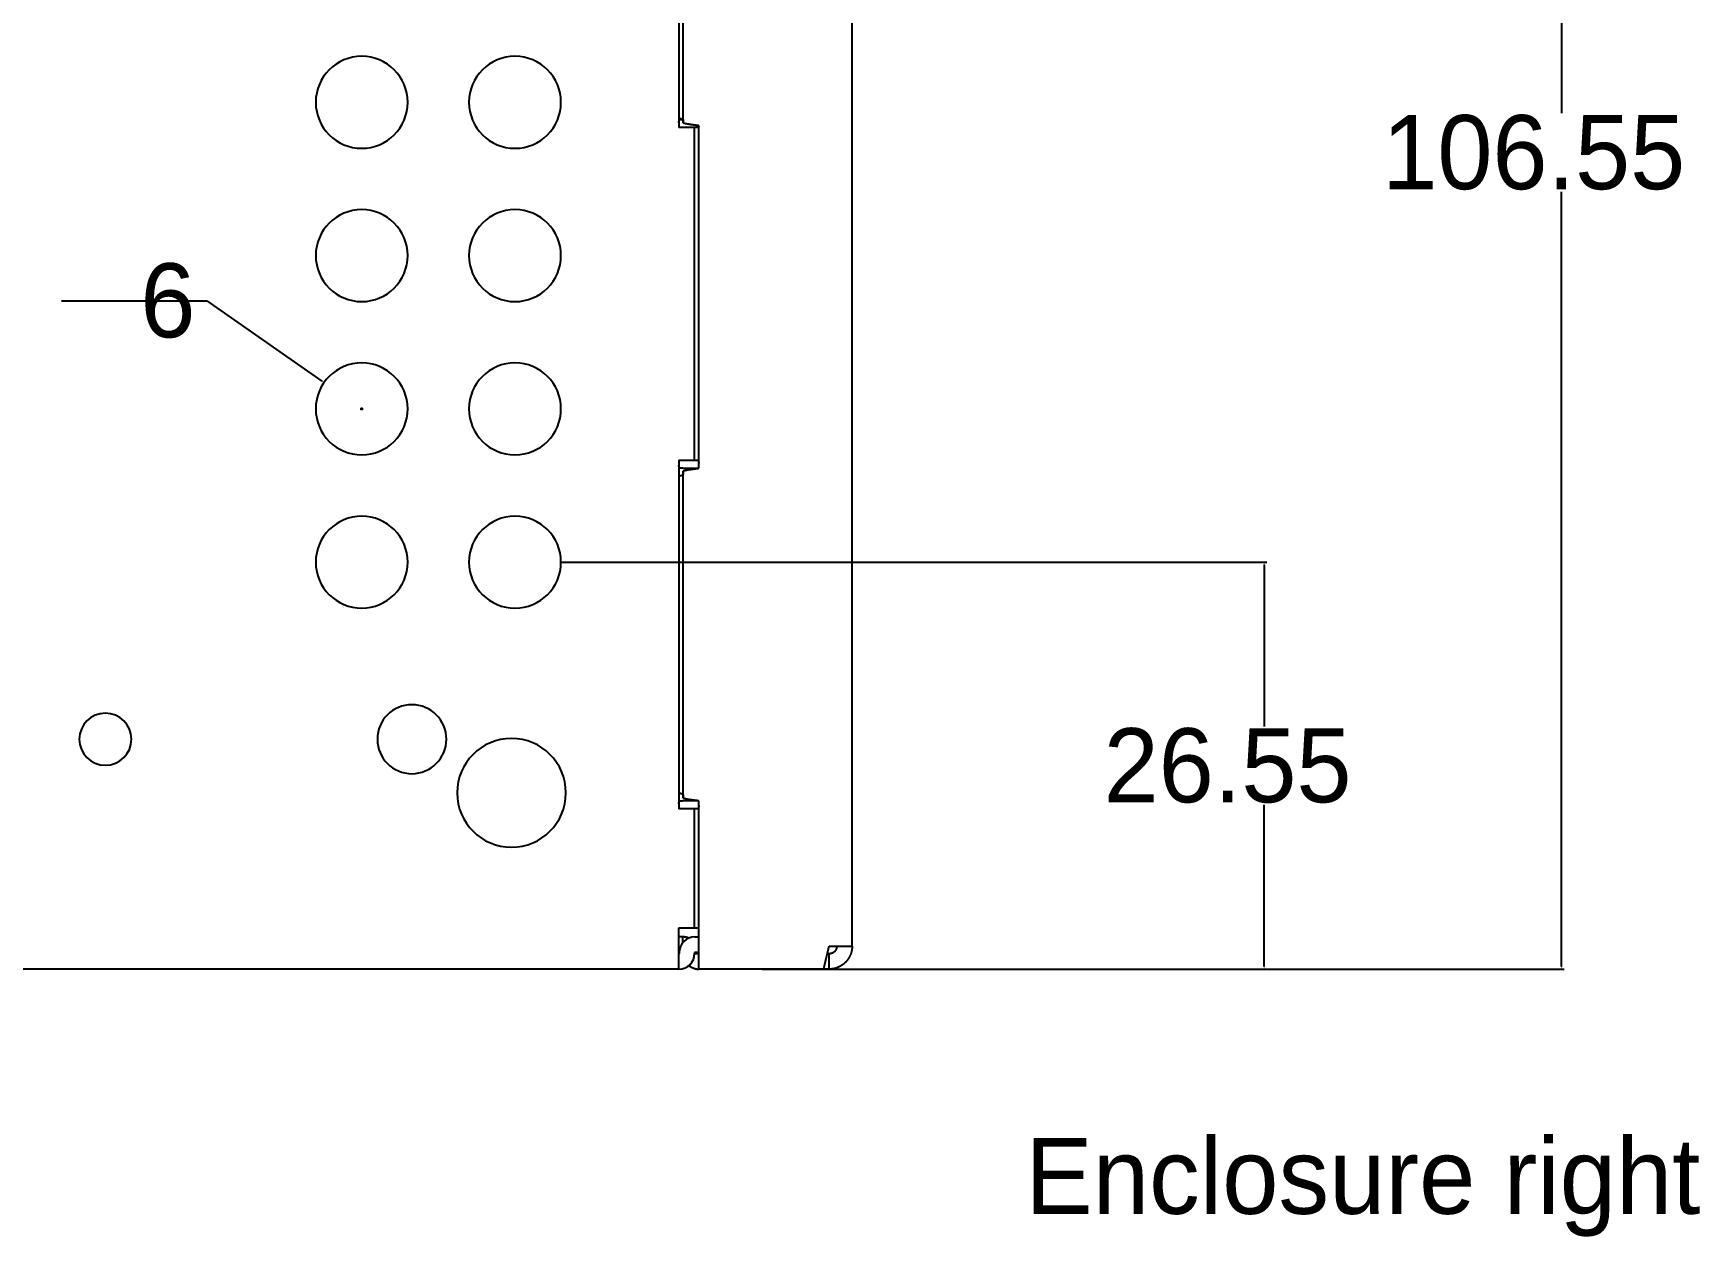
# Model space of a CAD drawing. Extents: x -27 to 262, y 5 to 196.
# Drawn here: x 150.6 to 261.7, y 42.3 to 122.6 of the extents above; entities that cross this region are included whole.
import ezdxf

# ---------------------------------------------------------------- set-up
doc = ezdxf.new("R2010")
doc.units = 0
doc.header["$LTSCALE"] = 25.4
doc.linetypes.add('KÖRPER', pattern=[0])
doc.linetypes.add('ZWEISTRICHPUNKT', pattern=[0.875, 0.25, -0.125, 0.25, -0.125, 0, -0.125])
doc.layers.get('DEFPOINTS').update_dxf_attribs({"linetype": 'CONTINUOUS'})
doc.layers.add('2D_ANSICHT_1_DIMENSIONS_1', color=7, linetype='KÖRPER')
doc.layers.add('2D_ANSICHT_1_DRAWING_1', color=7, linetype='KÖRPER')
doc.dimstyles.get("Standard").update_dxf_attribs({"dimtxt": 0.18, "dimasz": 0.18, "dimexe": 0.18, "dimexo": 0.0625, "dimgap": 0.09, "dimtad": 0, "dimtih": 1, "dimtoh": 1, "dimzin": 0, "dimcen": 0.09, "dimazin": 3, "dimtfac": 1, "dimtofl": 0, "dimtmove": 0, "dimatfit": 3})

# ---------------------------------------------------------------- blocks, each defined once
blk = doc.blocks.new('*D1')
at = {"layer": '2D_ANSICHT_1_DIMENSIONS_1', "color": 0, "linetype": 'KÖRPER'}
for p, q in [((185.87, 87.3), (232.88, 87.3)), ((232.7, 87.12), (232.7, 76.35)), ((232.7, 60.35), (232.7, 71.12)), ((199.23, 60.17), (232.88, 60.17))]:
    blk.add_line(p, q, dxfattribs=at)
at = {"layer": '2D_ANSICHT_1_DIMENSIONS_1', "color": 0}
for points in [[(232.73, 87.12), (232.67, 87.12), (232.7, 87.3)], [(232.67, 60.35), (232.73, 60.35), (232.7, 60.17)]]:
    blk.add_solid(points, dxfattribs=at)
at = {"layer": 'DEFPOINTS', "color": 0}
for p in [(185.81, 87.3), (232.7, 87.3), (199.17, 60.17)]:
    blk.add_point(p, dxfattribs=at)
at = {"layer": '2D_ANSICHT_1_DIMENSIONS_1', "color": 0}
blk.add_text('26.55', height=4.939, dxfattribs=at).set_placement((222, 71.29))
blk = doc.blocks.new('*D2')
at = {"layer": '2D_ANSICHT_1_DIMENSIONS_1', "color": 0, "linetype": 'KÖRPER'}
for p, q in [((185.87, 169.06), (252.71, 169.06)), ((252.53, 168.88), (252.53, 117.23)), ((252.53, 60.35), (252.53, 112)), ((201.36, 60.17), (252.71, 60.17))]:
    blk.add_line(p, q, dxfattribs=at)
at = {"layer": '2D_ANSICHT_1_DIMENSIONS_1', "color": 0}
for points in [[(252.56, 168.88), (252.5, 168.88), (252.53, 169.06)], [(252.5, 60.35), (252.56, 60.35), (252.53, 60.17)]]:
    blk.add_solid(points, dxfattribs=at)
at = {"layer": 'DEFPOINTS', "color": 0}
for p in [(185.81, 169.06), (252.53, 169.06), (201.3, 60.17)]:
    blk.add_point(p, dxfattribs=at)
at = {"layer": '2D_ANSICHT_1_DIMENSIONS_1', "color": 0}
blk.add_text('106.55', height=4.939, dxfattribs=at).set_placement((240.58, 112.17))
blk = doc.blocks.new('*D6')
at = {"layer": '2D_ANSICHT_1_DIMENSIONS_1', "color": 0, "linetype": 'KÖRPER'}
for p, q in [((152.5, 104.73), (162.2, 104.73)), ((162.2, 104.73), (169.86, 99.38)), ((172.43, 97.52), (172.61, 97.52)), ((172.52, 97.43), (172.52, 97.61))]:
    blk.add_line(p, q, dxfattribs=at)
at = {"layer": '2D_ANSICHT_1_DIMENSIONS_1', "color": 0}
blk.add_solid([(169.84, 99.36), (169.88, 99.41), (170.01, 99.28)], dxfattribs=at)
at = {"layer": 'DEFPOINTS', "color": 0}
for p in [(170.01, 99.28), (175.04, 95.77)]:
    blk.add_point(p, dxfattribs=at)
at = {"layer": '2D_ANSICHT_1_DIMENSIONS_1', "color": 0}
blk.add_text('6', height=4.94, dxfattribs=at).set_placement((157.76, 102.29))

msp = doc.modelspace()

# ---------------------------------------------------------------- linework, layer by layer
at = {"layer": '2D_ANSICHT_1_DRAWING_1', "color": 5, "linetype": 'KÖRPER'}
for p, q in [((205.227, 61.701), (205.227, 194.102)), ((193.678, 139.527), (193.678, 116.276)), ((193.964, 116.608), (193.964, 139.195)), ((193.678, 116.932), (193.944, 116.835)), ((193.678, 116.613), (193.698, 116.813)), ((193.698, 116.813), (193.944, 116.813)), ((193.948, 116.813), (193.944, 116.813)), ((194.721, 116.276), (193.678, 116.276)), ((194.721, 94.098), (194.721, 116.276)), ((194.741, 116.276), (194.721, 116.276)), ((194.987, 116.276), (194.741, 116.276)), ((195, 116.405), (194.987, 116.276)), ((195.007, 93.562), (195.007, 116.404)), ((193.678, 94.098), (193.678, 70.848)), ((193.678, 94.098), (194.721, 94.098)), ((193.698, 93.562), (193.678, 93.762)), ((193.944, 93.562), (193.698, 93.562)), ((193.944, 93.562), (194.986, 93.562)), ((193.964, 71.589), (193.964, 93.357)), ((194.721, 94.098), (194.741, 94.098)), ((194.741, 94.098), (194.987, 94.098)), ((194.987, 94.098), (195.007, 93.899)), ((194.986, 93.559), (194.986, 93.562)), ((194.986, 93.562), (195.007, 93.562)), ((193.678, 93.034), (193.944, 93.131)), ((193.944, 71.816), (193.678, 71.912)), ((193.678, 71.184), (193.698, 71.384)), ((193.698, 71.384), (193.944, 71.384)), ((194.986, 71.384), (193.944, 71.384)), ((194.986, 71.384), (194.986, 71.387)), ((195.007, 71.384), (194.986, 71.384)), ((195.007, 61.701), (195.007, 71.384)), ((194.721, 70.848), (193.678, 70.848)), ((194.721, 62.923), (194.721, 70.848)), ((194.741, 70.848), (194.721, 70.848)), ((194.987, 70.848), (194.741, 70.848)), ((195.007, 71.048), (194.987, 70.848)), ((193.678, 62.923), (194.721, 62.923)), ((193.678, 61.701), (193.678, 62.923)), ((193.944, 62.314), (193.678, 62.314)), ((193.944, 61.943), (193.944, 62.314)), ((194.721, 62.923), (194.741, 62.923)), ((194.741, 62.923), (195.007, 62.923)), ((194.741, 62.314), (195.007, 62.314)), ((193.678, 60.168), (193.678, 61.701)), ((193.699, 61.292), (193.678, 61.292)), ((193.699, 61.271), (193.699, 61.21)), ((194.721, 61.271), (194.721, 61.21)), ((194.986, 61.271), (194.721, 61.271)), ((194.741, 61.292), (195.007, 61.292)), ((194.986, 61.21), (194.986, 61.271)), ((195.007, 60.168), (195.007, 61.701)), ((203.694, 61.19), (203.574, 61.19)), ((203.694, 61.701), (205.227, 61.701)), ((203.694, 60.168), (203.694, 61.19)), ((193.678, 60.168), (81.308, 60.168)), ((203.333, 60.168), (195.007, 60.168)), ((203.694, 60.168), (203.333, 60.168))]:
    msp.add_line(p, q, dxfattribs=at)
for points in [[(193.944, 116.835), (193.945, 116.832), (193.945, 116.828), (193.946, 116.824), (193.946, 116.821), (193.947, 116.817), (193.947, 116.813), (193.948, 116.81), (193.949, 116.806), (193.949, 116.803), (193.95, 116.799), (193.95, 116.795), (193.951, 116.792), (193.951, 116.788), (193.952, 116.784), (193.952, 116.781), (193.953, 116.777), (193.953, 116.773), (193.954, 116.77), (193.954, 116.766), (193.955, 116.763), (193.955, 116.759), (193.956, 116.755), (193.956, 116.752), (193.957, 116.748), (193.957, 116.744), (193.958, 116.741), (193.958, 116.737), (193.958, 116.733), (193.959, 116.73), (193.959, 116.726), (193.96, 116.722), (193.96, 116.719), (193.96, 116.715), (193.961, 116.711), (193.961, 116.708), (193.961, 116.704), (193.962, 116.7), (193.962, 116.697), (193.962, 116.693), (193.962, 116.689), (193.963, 116.686), (193.963, 116.682), (193.963, 116.678), (193.963, 116.675), (193.964, 116.671), (193.964, 116.667), (193.964, 116.664), (193.964, 116.66), (193.964, 116.656), (193.964, 116.653), (193.964, 116.649), (193.964, 116.645), (193.964, 116.642), (193.964, 116.638), (193.964, 116.634), (193.964, 116.631)], [(195.007, 116.404), (194.996, 116.405), (194.985, 116.407), (194.974, 116.408), (194.963, 116.409), (194.951, 116.411), (194.94, 116.412), (194.929, 116.414), (194.918, 116.415), (194.907, 116.416), (194.896, 116.418), (194.885, 116.419), (194.874, 116.421), (194.863, 116.422), (194.852, 116.423), (194.84, 116.425), (194.829, 116.426), (194.818, 116.428), (194.807, 116.429), (194.796, 116.43), (194.785, 116.432), (194.774, 116.433), (194.763, 116.435), (194.752, 116.436), (194.741, 116.438), (194.73, 116.439), (194.718, 116.44), (194.707, 116.442), (194.696, 116.443), (194.685, 116.445), (194.674, 116.446), (194.663, 116.448), (194.652, 116.449), (194.641, 116.451), (194.63, 116.452), (194.619, 116.454), (194.608, 116.455), (194.597, 116.457), (194.585, 116.458), (194.574, 116.46), (194.563, 116.461), (194.552, 116.463), (194.541, 116.464), (194.53, 116.466), (194.519, 116.467), (194.508, 116.469), (194.497, 116.47), (194.486, 116.472), (194.475, 116.474), (194.464, 116.475), (194.453, 116.477), (194.442, 116.479), (194.43, 116.48), (194.419, 116.482), (194.408, 116.484), (194.397, 116.485), (194.386, 116.487), (194.375, 116.489), (194.364, 116.49), (194.353, 116.492), (194.342, 116.494), (194.331, 116.496), (194.32, 116.498), (194.309, 116.499), (194.298, 116.501), (194.287, 116.503), (194.276, 116.505), (194.265, 116.507), (194.254, 116.509), (194.243, 116.511), (194.232, 116.513), (194.221, 116.515), (194.21, 116.517), (194.199, 116.519), (194.188, 116.522), (194.177, 116.524), (194.166, 116.526), (194.155, 116.528), (194.144, 116.531), (194.133, 116.533), (194.122, 116.536), (194.112, 116.538), (194.101, 116.541), (194.09, 116.544), (194.079, 116.547), (194.068, 116.55), (194.057, 116.553), (194.047, 116.557), (194.036, 116.56), (194.026, 116.564), (194.015, 116.568), (194.005, 116.572), (193.995, 116.576), (193.985, 116.582), (193.976, 116.589), (193.968, 116.598), (193.964, 116.608)], [(193.964, 93.357), (193.968, 93.368), (193.976, 93.377), (193.985, 93.384), (193.995, 93.389), (194.005, 93.394), (194.015, 93.398), (194.026, 93.402), (194.036, 93.406), (194.047, 93.409), (194.057, 93.413), (194.068, 93.416), (194.079, 93.419), (194.09, 93.422), (194.101, 93.425), (194.112, 93.427), (194.122, 93.43), (194.133, 93.433), (194.144, 93.435), (194.155, 93.437), (194.166, 93.44), (194.177, 93.442), (194.188, 93.444), (194.199, 93.446), (194.21, 93.449), (194.221, 93.451), (194.232, 93.453), (194.243, 93.455), (194.254, 93.457), (194.265, 93.459), (194.276, 93.461), (194.287, 93.463), (194.298, 93.465), (194.309, 93.466), (194.32, 93.468), (194.331, 93.47), (194.342, 93.472), (194.353, 93.474), (194.364, 93.475), (194.375, 93.477), (194.386, 93.479), (194.397, 93.481), (194.408, 93.482), (194.419, 93.484), (194.43, 93.486), (194.442, 93.487), (194.453, 93.489), (194.464, 93.491), (194.475, 93.492), (194.486, 93.494), (194.497, 93.495), (194.508, 93.497), (194.519, 93.498), (194.53, 93.5), (194.541, 93.502), (194.552, 93.503), (194.563, 93.505), (194.574, 93.506), (194.585, 93.508), (194.597, 93.509), (194.608, 93.511), (194.619, 93.512), (194.63, 93.514), (194.641, 93.515), (194.652, 93.517), (194.663, 93.518), (194.674, 93.52), (194.685, 93.521), (194.696, 93.523), (194.707, 93.524), (194.718, 93.525), (194.73, 93.527), (194.741, 93.528), (194.752, 93.53), (194.763, 93.531), (194.774, 93.533), (194.785, 93.534), (194.796, 93.535), (194.807, 93.537), (194.818, 93.538), (194.829, 93.54), (194.84, 93.541), (194.852, 93.542), (194.863, 93.544), (194.874, 93.545), (194.885, 93.547), (194.896, 93.548), (194.907, 93.549), (194.918, 93.551), (194.929, 93.552), (194.94, 93.554), (194.951, 93.555), (194.963, 93.556), (194.974, 93.558), (194.985, 93.559), (194.996, 93.561), (195.007, 93.562)], [(193.964, 93.335), (193.964, 93.331), (193.964, 93.328), (193.964, 93.324), (193.964, 93.32), (193.964, 93.317), (193.964, 93.313), (193.964, 93.309), (193.964, 93.306), (193.964, 93.302), (193.964, 93.298), (193.964, 93.295), (193.963, 93.291), (193.963, 93.287), (193.963, 93.284), (193.963, 93.28), (193.962, 93.276), (193.962, 93.273), (193.962, 93.269), (193.962, 93.265), (193.961, 93.262), (193.961, 93.258), (193.961, 93.254), (193.96, 93.251), (193.96, 93.247), (193.96, 93.243), (193.959, 93.24), (193.959, 93.236), (193.958, 93.232), (193.958, 93.229), (193.958, 93.225), (193.957, 93.221), (193.957, 93.218), (193.956, 93.214), (193.956, 93.211), (193.955, 93.207), (193.955, 93.203), (193.954, 93.2), (193.954, 93.196), (193.953, 93.192), (193.953, 93.189), (193.952, 93.185), (193.952, 93.181), (193.951, 93.178), (193.951, 93.174), (193.95, 93.171), (193.95, 93.167), (193.949, 93.163), (193.949, 93.16), (193.948, 93.156), (193.947, 93.152), (193.947, 93.149), (193.946, 93.145), (193.946, 93.141), (193.945, 93.138), (193.945, 93.134), (193.944, 93.131)], [(193.944, 71.816), (193.945, 71.812), (193.945, 71.808), (193.946, 71.805), (193.946, 71.801), (193.947, 71.797), (193.947, 71.794), (193.948, 71.79), (193.949, 71.787), (193.949, 71.783), (193.95, 71.779), (193.95, 71.776), (193.951, 71.772), (193.951, 71.768), (193.952, 71.765), (193.952, 71.761), (193.953, 71.757), (193.953, 71.754), (193.954, 71.75), (193.954, 71.747), (193.955, 71.743), (193.955, 71.739), (193.956, 71.736), (193.956, 71.732), (193.957, 71.728), (193.957, 71.725), (193.958, 71.721), (193.958, 71.717), (193.958, 71.714), (193.959, 71.71), (193.959, 71.706), (193.96, 71.703), (193.96, 71.699), (193.96, 71.695), (193.961, 71.692), (193.961, 71.688), (193.961, 71.684), (193.962, 71.681), (193.962, 71.677), (193.962, 71.673), (193.962, 71.67), (193.963, 71.666), (193.963, 71.662), (193.963, 71.659), (193.963, 71.655), (193.964, 71.651), (193.964, 71.648), (193.964, 71.644), (193.964, 71.64), (193.964, 71.637), (193.964, 71.633), (193.964, 71.629), (193.964, 71.626), (193.964, 71.622), (193.964, 71.618), (193.964, 71.615), (193.964, 71.611)], [(195.007, 71.384), (194.996, 71.386), (194.985, 71.387), (194.974, 71.388), (194.963, 71.39), (194.951, 71.391), (194.94, 71.393), (194.929, 71.394), (194.918, 71.395), (194.907, 71.397), (194.896, 71.398), (194.885, 71.4), (194.874, 71.401), (194.863, 71.402), (194.852, 71.404), (194.84, 71.405), (194.829, 71.407), (194.818, 71.408), (194.807, 71.409), (194.796, 71.411), (194.785, 71.412), (194.774, 71.414), (194.763, 71.415), (194.752, 71.416), (194.741, 71.418), (194.73, 71.419), (194.718, 71.421), (194.707, 71.422), (194.696, 71.424), (194.685, 71.425), (194.674, 71.427), (194.663, 71.428), (194.652, 71.429), (194.641, 71.431), (194.63, 71.432), (194.619, 71.434), (194.608, 71.435), (194.597, 71.437), (194.585, 71.438), (194.574, 71.44), (194.563, 71.441), (194.552, 71.443), (194.541, 71.445), (194.53, 71.446), (194.519, 71.448), (194.508, 71.449), (194.497, 71.451), (194.486, 71.452), (194.475, 71.454), (194.464, 71.456), (194.453, 71.457), (194.442, 71.459), (194.43, 71.461), (194.419, 71.462), (194.408, 71.464), (194.397, 71.466), (194.386, 71.467), (194.375, 71.469), (194.364, 71.471), (194.353, 71.472), (194.342, 71.474), (194.331, 71.476), (194.32, 71.478), (194.309, 71.48), (194.298, 71.482), (194.287, 71.483), (194.276, 71.485), (194.265, 71.487), (194.254, 71.489), (194.243, 71.491), (194.232, 71.493), (194.221, 71.495), (194.21, 71.498), (194.199, 71.5), (194.188, 71.502), (194.177, 71.504), (194.166, 71.506), (194.155, 71.509), (194.144, 71.511), (194.133, 71.514), (194.122, 71.516), (194.112, 71.519), (194.101, 71.521), (194.09, 71.524), (194.079, 71.527), (194.068, 71.53), (194.057, 71.533), (194.047, 71.537), (194.036, 71.54), (194.026, 71.544), (194.015, 71.548), (194.005, 71.552), (193.995, 71.557), (193.985, 71.562), (193.976, 71.57), (193.968, 71.578), (193.964, 71.589)], [(194.343, 62.235), (194.336, 62.237), (194.329, 62.24), (194.322, 62.243), (194.315, 62.245), (194.309, 62.248), (194.302, 62.25), (194.295, 62.253), (194.288, 62.255), (194.281, 62.258), (194.274, 62.26), (194.267, 62.262), (194.26, 62.265), (194.253, 62.267), (194.246, 62.269), (194.239, 62.271), (194.232, 62.273), (194.225, 62.275), (194.218, 62.277), (194.211, 62.279), (194.204, 62.281), (194.197, 62.283), (194.19, 62.284), (194.183, 62.286), (194.176, 62.288), (194.169, 62.289), (194.162, 62.291), (194.154, 62.292), (194.147, 62.294), (194.14, 62.295), (194.133, 62.296), (194.126, 62.298), (194.118, 62.299), (194.111, 62.3), (194.104, 62.301), (194.097, 62.303), (194.09, 62.304), (194.082, 62.305), (194.075, 62.306), (194.068, 62.306), (194.061, 62.307), (194.053, 62.308), (194.046, 62.309), (194.039, 62.31), (194.032, 62.31), (194.024, 62.311), (194.017, 62.311), (194.01, 62.312), (194.002, 62.312), (193.995, 62.312), (193.988, 62.313), (193.981, 62.313), (193.973, 62.313), (193.966, 62.313), (193.959, 62.314), (193.951, 62.314), (193.944, 62.314)], [(194.986, 61.271), (194.986, 61.272), (194.986, 61.272), (194.986, 61.272), (194.986, 61.272), (194.986, 61.272), (194.986, 61.273), (194.986, 61.273), (194.986, 61.273), (194.986, 61.273), (194.986, 61.274), (194.986, 61.274), (194.986, 61.274), (194.986, 61.274), (194.986, 61.274), (194.986, 61.275), (194.986, 61.275), (194.986, 61.275), (194.986, 61.275), (194.986, 61.275), (194.986, 61.276), (194.986, 61.276), (194.986, 61.276), (194.986, 61.276), (194.986, 61.277), (194.986, 61.277), (194.986, 61.277), (194.986, 61.277), (194.986, 61.277), (194.986, 61.278), (194.986, 61.278), (194.986, 61.278), (194.986, 61.278), (194.986, 61.278), (194.986, 61.279), (194.986, 61.279), (194.986, 61.279), (194.986, 61.279), (194.986, 61.279), (194.986, 61.28), (194.986, 61.28), (194.986, 61.28), (194.986, 61.28), (194.986, 61.281), (194.986, 61.281), (194.986, 61.281), (194.986, 61.281), (194.986, 61.281), (194.986, 61.282), (194.986, 61.282), (194.986, 61.282), (194.986, 61.282), (194.986, 61.282), (194.986, 61.283), (194.986, 61.283), (194.986, 61.283), (194.986, 61.283), (194.986, 61.284), (194.986, 61.284), (194.986, 61.284), (194.986, 61.284), (194.986, 61.284), (194.986, 61.285), (194.986, 61.285), (194.986, 61.285), (194.986, 61.285), (194.986, 61.285), (194.986, 61.286), (194.986, 61.286), (194.986, 61.286), (194.986, 61.286), (194.986, 61.287), (194.986, 61.287), (194.986, 61.287), (194.986, 61.287), (194.986, 61.287), (194.986, 61.288), (194.986, 61.288), (194.986, 61.288), (194.986, 61.288), (194.986, 61.288), (194.986, 61.289), (194.986, 61.289), (194.986, 61.289), (194.986, 61.289), (194.986, 61.29), (194.986, 61.29), (194.986, 61.29), (194.986, 61.29), (194.986, 61.29), (194.986, 61.291), (194.986, 61.291), (194.986, 61.291), (194.986, 61.291), (194.986, 61.291), (194.986, 61.292), (194.986, 61.292)], [(195.007, 61.19), (195.007, 61.19), (195.006, 61.19), (195.006, 61.19), (195.006, 61.19), (195.005, 61.19), (195.005, 61.19), (195.005, 61.19), (195.004, 61.19), (195.004, 61.19), (195.004, 61.19), (195.004, 61.19), (195.003, 61.19), (195.003, 61.19), (195.003, 61.19), (195.002, 61.19), (195.002, 61.19), (195.002, 61.19), (195.001, 61.19), (195.001, 61.19), (195.001, 61.191), (195.001, 61.191), (195, 61.191), (195, 61.191), (195, 61.191), (194.999, 61.191), (194.999, 61.191), (194.999, 61.191), (194.999, 61.191), (194.998, 61.192), (194.998, 61.192), (194.998, 61.192), (194.997, 61.192), (194.997, 61.192), (194.997, 61.192), (194.997, 61.192), (194.996, 61.193), (194.996, 61.193), (194.996, 61.193), (194.996, 61.193), (194.995, 61.193), (194.995, 61.193), (194.995, 61.194), (194.995, 61.194), (194.994, 61.194), (194.994, 61.194), (194.994, 61.194), (194.994, 61.195), (194.993, 61.195), (194.993, 61.195), (194.993, 61.195), (194.993, 61.195), (194.992, 61.196), (194.992, 61.196), (194.992, 61.196), (194.992, 61.196), (194.992, 61.197), (194.991, 61.197), (194.991, 61.197), (194.991, 61.197), (194.991, 61.197), (194.991, 61.198), (194.99, 61.198), (194.99, 61.198), (194.99, 61.198), (194.99, 61.199), (194.99, 61.199), (194.99, 61.199), (194.989, 61.2), (194.989, 61.2), (194.989, 61.2), (194.989, 61.2), (194.989, 61.201), (194.989, 61.201), (194.989, 61.201), (194.988, 61.201), (194.988, 61.202), (194.988, 61.202), (194.988, 61.202), (194.988, 61.203), (194.988, 61.203), (194.988, 61.203), (194.988, 61.203), (194.988, 61.204), (194.987, 61.204), (194.987, 61.204), (194.987, 61.205), (194.987, 61.205), (194.987, 61.205), (194.987, 61.205), (194.987, 61.206), (194.987, 61.206), (194.987, 61.206), (194.987, 61.207), (194.987, 61.207), (194.987, 61.207), (194.987, 61.208), (194.987, 61.208), (194.987, 61.208), (194.987, 61.209), (194.987, 61.209), (194.987, 61.209), (194.987, 61.209), (194.987, 61.21), (194.986, 61.21)], [(204.205, 61.701), (204.205, 61.692), (204.205, 61.684), (204.204, 61.676), (204.204, 61.667), (204.203, 61.659), (204.203, 61.651), (204.202, 61.642), (204.201, 61.634), (204.2, 61.626), (204.198, 61.617), (204.197, 61.609), (204.195, 61.601), (204.194, 61.593), (204.192, 61.585), (204.19, 61.576), (204.188, 61.568), (204.185, 61.56), (204.183, 61.552), (204.181, 61.544), (204.178, 61.536), (204.175, 61.529), (204.172, 61.521), (204.169, 61.513), (204.166, 61.505), (204.163, 61.497), (204.16, 61.49), (204.156, 61.482), (204.152, 61.475), (204.149, 61.467), (204.145, 61.46), (204.141, 61.452), (204.137, 61.445), (204.132, 61.438), (204.128, 61.431), (204.124, 61.424), (204.119, 61.417), (204.114, 61.41), (204.109, 61.403), (204.105, 61.396), (204.099, 61.39), (204.094, 61.383), (204.089, 61.376), (204.084, 61.37), (204.078, 61.364), (204.073, 61.357), (204.067, 61.351), (204.061, 61.345), (204.055, 61.339), (204.049, 61.333), (204.043, 61.328), (204.037, 61.322), (204.031, 61.316), (204.025, 61.311), (204.018, 61.306), (204.012, 61.3), (204.005, 61.295), (203.998, 61.29), (203.992, 61.285), (203.985, 61.28), (203.978, 61.276), (203.971, 61.271), (203.964, 61.267), (203.957, 61.262), (203.95, 61.258), (203.942, 61.254), (203.935, 61.25), (203.928, 61.246), (203.92, 61.242), (203.913, 61.239), (203.905, 61.235), (203.897, 61.232), (203.89, 61.229), (203.882, 61.225), (203.874, 61.222), (203.866, 61.22), (203.858, 61.217), (203.85, 61.214), (203.842, 61.212), (203.834, 61.209), (203.826, 61.207), (203.818, 61.205), (203.81, 61.203), (203.802, 61.201), (203.794, 61.199), (203.786, 61.198), (203.777, 61.196), (203.769, 61.195), (203.761, 61.194), (203.752, 61.193), (203.744, 61.192), (203.736, 61.191), (203.727, 61.191), (203.719, 61.19), (203.711, 61.19), (203.702, 61.19), (203.694, 61.19)], [(205.227, 61.701), (205.227, 61.676), (205.226, 61.651), (205.225, 61.625), (205.224, 61.6), (205.222, 61.575), (205.22, 61.55), (205.217, 61.525), (205.214, 61.501), (205.21, 61.476), (205.207, 61.451), (205.202, 61.426), (205.198, 61.402), (205.193, 61.377), (205.187, 61.353), (205.181, 61.328), (205.175, 61.304), (205.168, 61.28), (205.161, 61.256), (205.154, 61.232), (205.146, 61.208), (205.137, 61.184), (205.129, 61.161), (205.12, 61.137), (205.11, 61.114), (205.101, 61.091), (205.09, 61.068), (205.08, 61.045), (205.069, 61.023), (205.058, 61), (205.046, 60.978), (205.034, 60.956), (205.022, 60.934), (205.009, 60.913), (204.996, 60.891), (204.983, 60.87), (204.969, 60.849), (204.955, 60.828), (204.94, 60.808), (204.925, 60.787), (204.91, 60.767), (204.895, 60.748), (204.879, 60.728), (204.863, 60.709), (204.847, 60.69), (204.83, 60.671), (204.813, 60.653), (204.796, 60.635), (204.778, 60.617), (204.76, 60.599), (204.742, 60.582), (204.724, 60.565), (204.705, 60.548), (204.686, 60.532), (204.667, 60.516), (204.647, 60.5), (204.627, 60.484), (204.607, 60.469), (204.587, 60.455), (204.566, 60.44), (204.546, 60.426), (204.525, 60.412), (204.504, 60.399), (204.482, 60.386), (204.461, 60.373), (204.439, 60.361), (204.417, 60.349), (204.394, 60.337), (204.372, 60.326), (204.349, 60.315), (204.327, 60.304), (204.304, 60.294), (204.281, 60.284), (204.257, 60.275), (204.234, 60.266), (204.21, 60.257), (204.187, 60.249), (204.163, 60.241), (204.139, 60.234), (204.115, 60.227), (204.091, 60.22), (204.067, 60.214), (204.042, 60.208), (204.018, 60.202), (203.993, 60.197), (203.968, 60.192), (203.944, 60.188), (203.919, 60.184), (203.894, 60.181), (203.869, 60.178), (203.844, 60.175), (203.819, 60.173), (203.794, 60.171), (203.769, 60.169), (203.744, 60.168), (203.719, 60.168), (203.694, 60.168)], [(194.343, 60.407), (194.348, 60.402), (194.354, 60.397), (194.36, 60.393), (194.366, 60.388), (194.372, 60.383), (194.378, 60.379), (194.384, 60.374), (194.39, 60.37), (194.396, 60.365), (194.402, 60.361), (194.408, 60.357), (194.414, 60.352), (194.421, 60.348), (194.427, 60.344), (194.433, 60.34), (194.439, 60.336), (194.446, 60.332), (194.452, 60.328), (194.458, 60.324), (194.465, 60.32), (194.471, 60.316), (194.478, 60.312), (194.484, 60.308), (194.491, 60.305), (194.497, 60.301), (194.504, 60.297), (194.51, 60.294), (194.517, 60.29), (194.524, 60.287), (194.53, 60.283), (194.537, 60.28), (194.544, 60.276), (194.55, 60.273), (194.557, 60.27), (194.564, 60.266), (194.571, 60.263), (194.577, 60.26), (194.584, 60.257), (194.591, 60.254), (194.598, 60.251), (194.605, 60.248), (194.612, 60.245), (194.619, 60.243), (194.626, 60.24), (194.633, 60.237), (194.64, 60.234), (194.647, 60.232), (194.654, 60.229), (194.661, 60.227), (194.668, 60.224), (194.675, 60.222), (194.682, 60.219), (194.689, 60.217), (194.697, 60.215), (194.704, 60.213), (194.711, 60.211), (194.718, 60.208), (194.725, 60.206), (194.733, 60.204), (194.74, 60.202), (194.747, 60.201), (194.754, 60.199), (194.762, 60.197), (194.769, 60.195), (194.776, 60.194), (194.784, 60.192), (194.791, 60.19), (194.798, 60.189), (194.806, 60.187), (194.813, 60.186), (194.82, 60.185), (194.828, 60.183), (194.835, 60.182), (194.843, 60.181), (194.85, 60.18), (194.857, 60.178), (194.865, 60.177), (194.872, 60.176), (194.88, 60.175), (194.887, 60.175), (194.895, 60.174), (194.902, 60.173), (194.91, 60.172), (194.917, 60.172), (194.925, 60.171), (194.932, 60.17), (194.939, 60.17), (194.947, 60.169), (194.954, 60.169), (194.962, 60.169), (194.969, 60.168), (194.977, 60.168), (194.984, 60.168), (194.992, 60.168), (194.999, 60.168), (195.007, 60.168)]]:
    msp.add_lwpolyline(points, dxfattribs=at)
for points in [[(194.721, 61.21, 0), (194.726, 61.21, 0), (194.73, 61.21, 0), (194.735, 61.21, 0), (194.74, 61.21, 0), (194.745, 61.21, 0), (194.749, 61.21, 0), (194.754, 61.21, 0), (194.759, 61.21, 0), (194.763, 61.21, 0), (194.768, 61.21, 0), (194.773, 61.21, 0), (194.778, 61.21, 0), (194.782, 61.21, 0), (194.787, 61.21, 0), (194.792, 61.21, 0), (194.797, 61.21, 0), (194.801, 61.21, 0), (194.806, 61.21, 0), (194.811, 61.21, 0), (194.816, 61.21, 0), (194.82, 61.21, 0), (194.825, 61.21, 0), (194.83, 61.21, 0), (194.835, 61.21, 0), (194.839, 61.21, 0), (194.844, 61.21, 0), (194.849, 61.21, 0), (194.854, 61.21, 0), (194.858, 61.21, 0), (194.863, 61.21, 0), (194.868, 61.21, 0), (194.873, 61.21, 0), (194.877, 61.21, 0), (194.882, 61.21, 0), (194.887, 61.21, 0), (194.892, 61.21, 0), (194.896, 61.21, 0), (194.901, 61.21, 0), (194.906, 61.21, 0), (194.911, 61.21, 0), (194.915, 61.21, 0), (194.92, 61.21, 0), (194.925, 61.21, 0), (194.93, 61.21, 0), (194.934, 61.21, 0), (194.939, 61.21, 0), (194.944, 61.21, 0), (194.949, 61.21, 0), (194.953, 61.21, 0), (194.958, 61.21, 0), (194.963, 61.21, 0), (194.968, 61.21, 0), (194.972, 61.21, 0), (194.977, 61.21, 0), (194.982, 61.21, 0), (194.986, 61.21, 0)], [(203.333, 60.168, 0), (203.336, 60.184, 0), (203.34, 60.2, 0), (203.344, 60.216, 0), (203.348, 60.232, 0), (203.352, 60.247, 0), (203.355, 60.263, 0), (203.359, 60.279, 0), (203.363, 60.295, 0), (203.367, 60.311, 0), (203.37, 60.327, 0), (203.374, 60.343, 0), (203.378, 60.359, 0), (203.382, 60.375, 0), (203.385, 60.391, 0), (203.389, 60.407, 0), (203.393, 60.423, 0), (203.397, 60.439, 0), (203.4, 60.455, 0), (203.404, 60.471, 0), (203.408, 60.487, 0), (203.412, 60.503, 0), (203.416, 60.519, 0), (203.419, 60.535, 0), (203.423, 60.551, 0), (203.427, 60.567, 0), (203.431, 60.583, 0), (203.434, 60.599, 0), (203.438, 60.615, 0), (203.442, 60.631, 0), (203.446, 60.647, 0), (203.449, 60.663, 0), (203.453, 60.679, 0), (203.457, 60.695, 0), (203.461, 60.711, 0), (203.464, 60.727, 0), (203.468, 60.743, 0), (203.472, 60.758, 0), (203.476, 60.774, 0), (203.48, 60.79, 0), (203.483, 60.806, 0), (203.487, 60.822, 0), (203.491, 60.838, 0), (203.495, 60.854, 0), (203.498, 60.87, 0), (203.502, 60.886, 0), (203.506, 60.902, 0), (203.51, 60.918, 0), (203.513, 60.934, 0), (203.517, 60.95, 0), (203.521, 60.966, 0), (203.525, 60.982, 0), (203.528, 60.998, 0), (203.532, 61.014, 0), (203.536, 61.03, 0), (203.54, 61.046, 0), (203.544, 61.062, 0), (203.547, 61.078, 0), (203.551, 61.094, 0), (203.555, 61.11, 0), (203.559, 61.126, 0), (203.562, 61.142, 0), (203.566, 61.158, 0), (203.57, 61.174, 0), (203.574, 61.19, 0), (203.577, 61.206, 0), (203.581, 61.222, 0), (203.585, 61.238, 0), (203.589, 61.254, 0), (203.592, 61.269, 0), (203.596, 61.285, 0), (203.6, 61.301, 0), (203.604, 61.317, 0), (203.607, 61.333, 0), (203.611, 61.349, 0), (203.615, 61.365, 0), (203.619, 61.381, 0), (203.623, 61.397, 0), (203.626, 61.413, 0), (203.63, 61.429, 0), (203.634, 61.445, 0), (203.638, 61.461, 0), (203.641, 61.477, 0), (203.645, 61.493, 0), (203.649, 61.509, 0), (203.653, 61.525, 0), (203.656, 61.541, 0), (203.66, 61.557, 0), (203.664, 61.573, 0), (203.668, 61.589, 0), (203.671, 61.605, 0), (203.675, 61.621, 0), (203.679, 61.637, 0), (203.683, 61.653, 0), (203.687, 61.669, 0), (203.69, 61.685, 0), (203.694, 61.701, 0)]]:
    msp.add_polyline3d(points, dxfattribs=at)
at = {"layer": '2D_ANSICHT_1_DRAWING_1', "color": 5, "linetype": 'KÖRPER', "extrusion": (0, 0, -1)}
for centre in [(-172.523, 117.962), (-182.743, 117.962), (-172.523, 107.742), (-182.743, 107.742), (-172.523, 97.522), (-182.743, 97.522), (-172.523, 87.302), (-182.743, 87.302)]:
    msp.add_circle(centre, 3.066, dxfattribs=at)
at = {"layer": '2D_ANSICHT_1_DRAWING_1', "color": 5, "linetype": 'KÖRPER'}
for centre, radius, start, end in [((175.87, 75.498), 2.3, 0, 180), ((155.429, 75.498), 1.737, 0, 180), ((155.429, 75.498), 1.737, 180, 0), ((175.87, 75.498), 2.3, 180, 0), ((182.513, 71.921), 3.628, 0, 180), ((182.513, 71.921), 3.628, 180, 0), ((194.741, 61.271), 1.042, 90, 180), ((193.678, 61.21), 0.0204, 270, 0), ((193.678, 61.21), 1.042, 270, 0), ((194.741, 61.271), 0.0204, 90, 180)]:
    msp.add_arc(centre, radius, start, end, dxfattribs=at)

# ---------------------------------------------------------------- texts
at = {"layer": '2D_ANSICHT_1_DRAWING_1', "color": 6, "linetype": 'ZWEISTRICHPUNKT'}
msp.add_text('Enclosure right', height=5.04761, dxfattribs=at).set_placement((216.774, 43.851))

# ---------------------------------------------------------------- dimensions: what is measured, and where the dimension line sits
at = {"layer": '2D_ANSICHT_1_DIMENSIONS_1', "color": 18, "linetype": 'KÖRPER'}
for base, p1, p2, text, picture, middle in [((252.527, 169.063), (201.301, 60.168), (185.809, 169.063), '106.55', '*D2', (252.527, 114.615)), ((232.698, 87.302), (199.17, 60.168), (185.809, 87.302), '26.55', '*D1', (232.698, 73.735))]:
    dim = msp.add_linear_dim(base=base, p1=p1, p2=p2, angle=90, text=text, dimstyle='STANDARD', override={"dimtxt": 4.938889}, dxfattribs=at)
    dim.commit()
    dim.dimension.update_dxf_attribs({"geometry": picture, "text_midpoint": middle})
dim = msp.add_diameter_dim_2p(p1=(175.036, 95.767), p2=(170.009, 99.278), text='6', dimstyle='STANDARD', override={"dimtxt": 4.938889, "dimtmove": 1}, dxfattribs=at)
dim.commit()
dim.dimension.update_dxf_attribs({"geometry": '*D6', "text_midpoint": (152.675, 104.732), "dimtype": 163})

doc.saveas('drawing.dxf')
